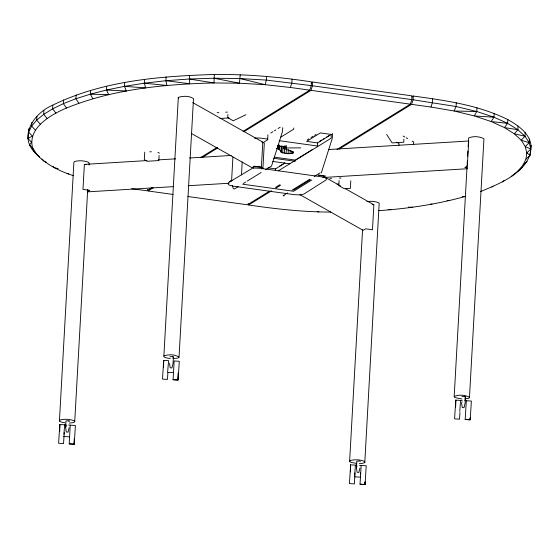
<?xml version="1.0" encoding="UTF-8"?>
<svg xmlns="http://www.w3.org/2000/svg" width="559" height="559" viewBox="0 0 559 559"><rect width="100%" height="100%" fill="white"/><g stroke="black" fill="none" stroke-linecap="round" stroke-linejoin="round"><path stroke-width="0.84" d="M243.095 131.337L309.742 90.167L311.258 85.611L311.468 81.866C279.318 76.925 246.833 74.144 214.293 74.48L214.013 82.942C164.115 84.227 113.121 89.07 66.486 108.041C49.828 115.084 24.568 129.695 33.833 151.426C44.147 163.528 58.681 170.977 73.634 175.743M74.361 438.598L74.242 444.209L75.409 425.483L68.638 425.043M74.326 438.696L74.116 444.181L69.204 443.874L70.252 425.126M173.094 379.708L174.142 360.96L179.299 361.31L178.125 380.036L173.094 379.708L178.125 380.036M361.065 465.437L366.222 465.794L365.055 484.52L360.017 484.192L361.191 465.465L359.451 465.354M466.213 400.712L471.37 401.069L470.203 419.795L465.165 419.46L466.339 400.733L464.599 400.628M178.035 379.233L178.279 372.958L178.055 379.351M365.02 482.144L364.929 484.492L365.118 481.844M470.14 418.202L470.077 419.767L470.224 417.783M360.499 474.64L360.569 472.97M167.903 372.713L167.441 379.414L162.508 379.093L163.682 360.366L168.615 360.688L167.588 372.336L173.472 372.657M459.973 412.472L459.512 419.166L454.586 418.845L455.753 400.118L462.174 400.503M64.222 432.582L63.551 443.587L58.618 443.259L59.792 424.533L66.214 424.917M355.035 472.893L354.364 483.898L349.438 483.577L350.605 464.85L357.026 465.228M69.113 427.775L68.044 432.1L66.29 431.981L65.606 427.537L65.969 420.92L68.827 420.703L69.561 421.109L68.757 421.43M359.926 468.086L358.857 472.418L357.103 472.292L356.418 467.848L356.782 461.231L359.64 461.014L360.373 461.427M38.564 155.751C16.553 139.268 32.464 113.743 52.819 105.113C102.688 80.678 159.595 76.185 214.293 74.48M28.907 128.472L27.95 138.527L31.59 142.272L29.592 144.942L33.128 148.568L37.187 154.934L39.682 156.918M31.863 122.323L31.653 126.075L28.698 132.224L32.387 136.089L27.95 138.527M36.901 116.363L36.691 120.115L31.653 126.075L35.336 130.058M43.909 110.619L43.7 114.364L47.208 118.571M52.819 105.113L52.609 108.865L55.949 113.17M63.572 99.893L63.363 103.639L66.486 108.041M76.143 94.974L75.933 98.726L78.805 103.212M64.963 422.849L61.273 422.094L59.422 421.053L73.872 162.543L74.438 161.53C79.022 160.265 84.046 160.601 88.497 162.229L89.167 163.305L89.07 165.045M146.954 160.587L84.374 164.395L82.977 189.396L89.831 190.346L87.365 191.87L173.423 186.636M92.871 98.733L90.306 94.171L90.516 90.418M69.323 423.065L72.956 422.681L74.717 421.814L87.707 189.41M40.311 124.21L36.691 120.115L43.7 114.364L52.609 108.865L63.363 103.639L75.933 98.726L90.306 94.171L108.705 94.646L106.49 90.013L106.699 86.268M90.306 94.171L106.49 90.013L126.313 91.012L124.482 86.331L124.692 82.585M106.49 90.013L124.482 86.331L145.689 87.917L144.292 83.2L144.501 79.448M144.732 152.16L144.313 159.657L147.171 161.265L158.819 160.559L159.098 155.556M124.482 86.331L144.292 83.2L166.841 85.45L165.904 80.713L166.114 76.967M170.306 358.557L166.33 357.921L163.927 356.921L163.878 355.866L178.328 97.357C183.107 95.882 189.312 95.666 193.498 98.643L179.041 357.152L177.867 358.095L172.892 358.599M144.292 83.2L165.904 80.713L189.676 83.745L189.445 75.262M227.911 114.56L227.737 117.69L233.222 120.786L245.932 114.714M228.331 183.107L228.261 184.302L228.966 185.015L233.166 186.161L294.341 194.679L300.015 194.916L303.83 194.099L326.246 179.851L326.316 178.656L325.618 177.944L321.418 176.805L260.235 168.28L254.569 168.049M232.914 157.072L231.615 180.347L229.148 181.871M165.904 80.713L189.235 79.008L214.013 82.942L239.448 83.214L240.23 74.794M241.474 174.834L242.201 161.9M266.517 76.338L266.308 80.084L265.252 84.702L239.448 83.214L214.083 78.232L189.235 79.008M261.717 168.986L262.912 168.413L264.309 143.411L263.876 142.699L261.961 142.07M267.908 134.796L267.628 139.799L262.632 142.887M275.475 170.397L275.559 168.874L284.95 163.074M284.035 145.955L284.07 148.68L293.154 151.81L293.573 152.768L291.651 153.494L288.102 153.704L281.505 152.516L279.109 149.225L277.446 148.645L277.627 145.312M278.235 148.799L278.417 145.466M279.304 145.892L279.116 149.225L279.046 144.83M280.897 152.034L281.226 146.199M282.735 127.676L282.519 131.477L271.534 166.072L265.616 169.726M281.505 152.516L281.876 145.85M282.658 152.97L283.029 146.297M283.895 148.456L284.14 146.584M284.07 148.68L284.21 146.185M284.245 153.334L284.524 148.338M284.049 148.247L284.503 148.079L284.594 146.416M284.503 148.079L285.209 147.981L285.3 146.311M285.209 147.981L286.068 147.953L286.208 145.452M286.124 153.592L286.404 148.589M292.077 79.161L291.868 82.914L290.352 87.47L265.252 84.702L240.021 78.546L214.083 78.232M288.102 153.704L288.339 149.539M290.009 153.669L290.191 150.336M291.651 153.494L291.791 150.993M293.761 128.004L293.692 129.199L280.688 137.234M292.874 153.18L292.972 151.517M244.304 131.505L310.951 90.341L312.467 85.779L312.677 82.033L412.053 95.868L411.843 99.621L410.327 104.177L337.021 149.463M317.372 146.724L317.582 142.922L331.312 134.44L331.103 138.241L278.235 170.893M332.542 133.405L332.263 138.401L321.278 172.997M339.096 180.627L338.817 185.63L344.309 188.725L350.367 188.355L350.786 180.857M356.817 463.439L350.898 462.37L349.627 461.301L362.567 229.77M345.252 188.642L373.873 204.783L372.476 229.777L365.621 228.827L363.154 230.35L299.897 194.672M359.332 463.537L362.477 463.348L364.789 462.579L379.191 203.015C375.41 201.219 370.98 201.009 366.879 201.582M398.958 145.263L399.049 143.6L396.792 142.328M403.933 139.079L403.759 142.203L392.111 142.915L386.688 134.495M338.971 149.169L411.543 104.344L413.059 99.788L413.269 96.043C445.453 100.438 478.413 105.001 507.831 119.598C517.872 125.356 529.422 132.874 531.05 145.368C531.735 171.243 500.012 183.513 480.335 191.625M413.555 144.501L413.695 142L412.186 141.154M432.659 98.74L432.449 102.493L430.933 107.048L411.543 104.344M456.277 102.765L456.067 106.517L454.097 111.003L430.933 107.048M461.944 399.007L454.858 397.561L454.188 396.492L467.38 160.615M467.617 156.261L467.911 151.035M468.156 146.689L468.645 137.982C473.333 135.9 479.426 136.361 483.94 138.744L469.483 397.253L468.917 398.26L464.438 398.951M518.06 170.928L523.028 165.08L525.984 159.049L526.781 152.866L530.84 149.113L529.198 142.699L524.957 136.214L517.858 129.73L507.621 123.35L493.974 117.215L476.757 111.514L454.097 111.003L474.339 115.93L476.757 111.514L476.967 107.761M493.974 117.215L474.339 115.93L491.137 121.541L493.974 117.215L494.184 113.463M507.621 123.35L491.137 121.541L504.407 127.578L507.621 123.35L507.831 119.598M517.858 129.73L504.407 127.578L514.329 133.846L517.858 129.73L518.067 125.985M525.984 159.049L530.093 155.416L526.781 152.866L525.243 146.57L521.184 140.211L524.957 136.214L525.167 132.462M530.84 149.113L525.243 146.57L529.198 142.699L529.408 138.946M530.093 155.416L530.582 149.302M169.859 356.754L172.717 356.53L173.451 356.942L173.004 363.609L171.934 367.934L170.181 367.815L169.496 363.364M461.93 396.506L464.795 396.289L465.521 396.694L465.074 403.36L464.005 407.686L462.251 407.567L461.566 403.123L462.041 401.816M63.964 434.196L64.599 424.833M354.685 475.276L355.412 465.144M459.75 411.319L460.56 400.419M530.77 147.73L531.05 145.368M65.606 427.537L66.318 425.581M356.418 467.848L356.894 466.541M59.422 421.053L59.988 420.04C64.571 418.775 69.596 419.11 74.047 420.738L74.717 421.814M491.885 187.104L493.066 186.07M523.028 165.08L527.137 161.565M502.422 181.968L504.302 180.375M511.171 176.567L522.099 167.525M349.627 461.301L350.8 460.35C355.398 459.47 360.436 459.505 364.741 461.524L364.789 462.579M323.179 177.329L323.982 176.7L323.144 175.98L318.064 175.163M311.195 82.949L312.677 82.033M152.013 187.593L146.828 190.794L131.658 188.683M200.884 157.407L217.178 147.345M147.492 189.494L148.044 190.961L153.229 187.761M202.099 157.575L217.647 147.967M270.801 133.007L272.967 131.672M274.413 130.778L275.86 129.884M278.026 128.549L280.192 127.207M228.757 182.444L252.242 168.343M307.415 139.75L308.861 138.856M311.028 137.521L313.194 136.179M314.64 135.285L316.087 134.398M238.232 186.643L234.528 188.928L233.369 188.767L232.258 185.483M243.41 183.443L245.632 182.073M247.113 181.158L261.172 172.472M279.675 166.058L281.841 164.716M283.287 163.829L284.734 162.935M319.531 141.441L321.704 140.099M323.144 139.205L324.59 138.318M326.756 136.976L328.93 135.634M312.132 149.679L295.306 160.077L274.595 157.191M411.78 96.959L413.269 96.043M269.634 191.08L247.42 204.804L187.796 196.502M275.559 187.426L280.003 184.68M248.084 203.504L248.629 204.971L271.583 190.794M276.027 188.048L280.471 185.302M287.55 192.953L283.113 195.692L284.272 195.86M291.994 190.207L309.756 179.236M314.193 176.497L320.118 172.836M293.629 190.074L310.455 179.684M311.852 179.97L293.559 191.276L242.662 184.184M323.088 177.524L325.548 176.001L318.693 175.051M454.188 396.492C458.876 394.409 464.976 394.871 469.483 397.253M172.647 357.264L173.451 356.942M464.725 397.016L465.521 396.694M232.495 180.375L230.972 180.885L231.021 181.591M163.878 355.866C168.65 354.392 174.855 354.175 179.041 357.152M378.848 210.638C408.084 208.647 437.229 204.252 465.493 196.412L462.195 196.712M283.504 146.514L282.728 146.584A2.578 0.622 3.2 0 1 279.563 146.144L279.262 145.92L282.721 146.584L286.075 146.102M300.826 147.876L286.068 147.953M217.102 112.729L218.821 112.625M225.703 112.205L227.422 112.1M219.89 118.48L229.176 117.914M149.728 151.852L151.391 151.755M158.26 159.895L175.645 158.84M189.55 157.994L231.272 155.451M328.783 149.519L468.728 141.001L467.331 166.002L464.871 167.525L467.443 167.882M188.194 185.735L229.05 183.247M323.954 177.469L467.38 168.741M329.81 178.698L331.536 178.594M339.278 178.125L340.997 178.021M336.993 184.184L338.677 184.086M447.109 200.632L449.667 200.499M430.388 204.161L432.058 204.133M248.629 204.971C275.839 208.982 303.257 212.057 330.788 212.057M408.377 207.165L412.682 207.228M388.156 209.527L391.531 209.695M63.698 436.509L69.582 436.831M354.511 476.82L360.394 477.141M240.021 78.546L266.308 80.084L311.258 85.611M465.165 419.46L470.203 419.795M69.204 443.874L74.242 444.209M360.017 484.192L365.055 484.52M277.446 148.645L276.544 148.561A2.578 0.622 3.2 0 1 278.808 149.001M312.467 85.779L411.843 99.621M413.059 99.788L456.067 106.517L476.757 111.514M290.352 87.47L309.742 90.167M310.951 90.341L410.327 104.177M331.312 134.44L320.356 132.909L306.625 141.392L317.582 142.922M267.95 139.121L261.912 138.283A7.428 1.782 3.2 0 0 254.611 138.213M279.151 140.679L317.924 146.081M273.665 158.267L295.236 161.272M272.757 161.439L289.988 163.843M267.971 167.819L275.559 168.874M84.374 164.395L86.086 164.632M372.161 204.545L373.873 204.783M148.044 190.961L173.101 194.455M317.219 211.644L318.923 211.924M67.234 173.604L68.876 173.884M524.957 136.214L514.329 133.846L521.184 140.211L529.198 142.699M58.136 168.671L53.964 167.567L52.846 166.254M46.418 162.292L44.042 161.299L41.967 159.035M403.151 136.054L404.66 136.906M406.162 137.752L407.672 138.604M192.757 102.632L262.8 142.14L261.402 167.134L254.548 166.184L252.081 167.707L191.835 133.727M324.171 176.749L340.738 186.091M157.89 152.3L159.392 153.145M253.933 168.587L252.71 167.889L253.108 167.218L254.995 166.785L260.564 167.071L262.478 167.693L262.912 168.413M178.328 97.357L178.384 98.412M59.729 427.209L59.645 431.611L59.792 424.533L59.729 427.209M163.619 363.043L163.535 367.445L163.682 360.366L163.619 363.043M350.542 467.52L350.458 471.929L350.605 464.85L350.542 467.52M455.69 402.794L455.606 407.197L455.753 400.118L455.69 402.794"/></g></svg>
